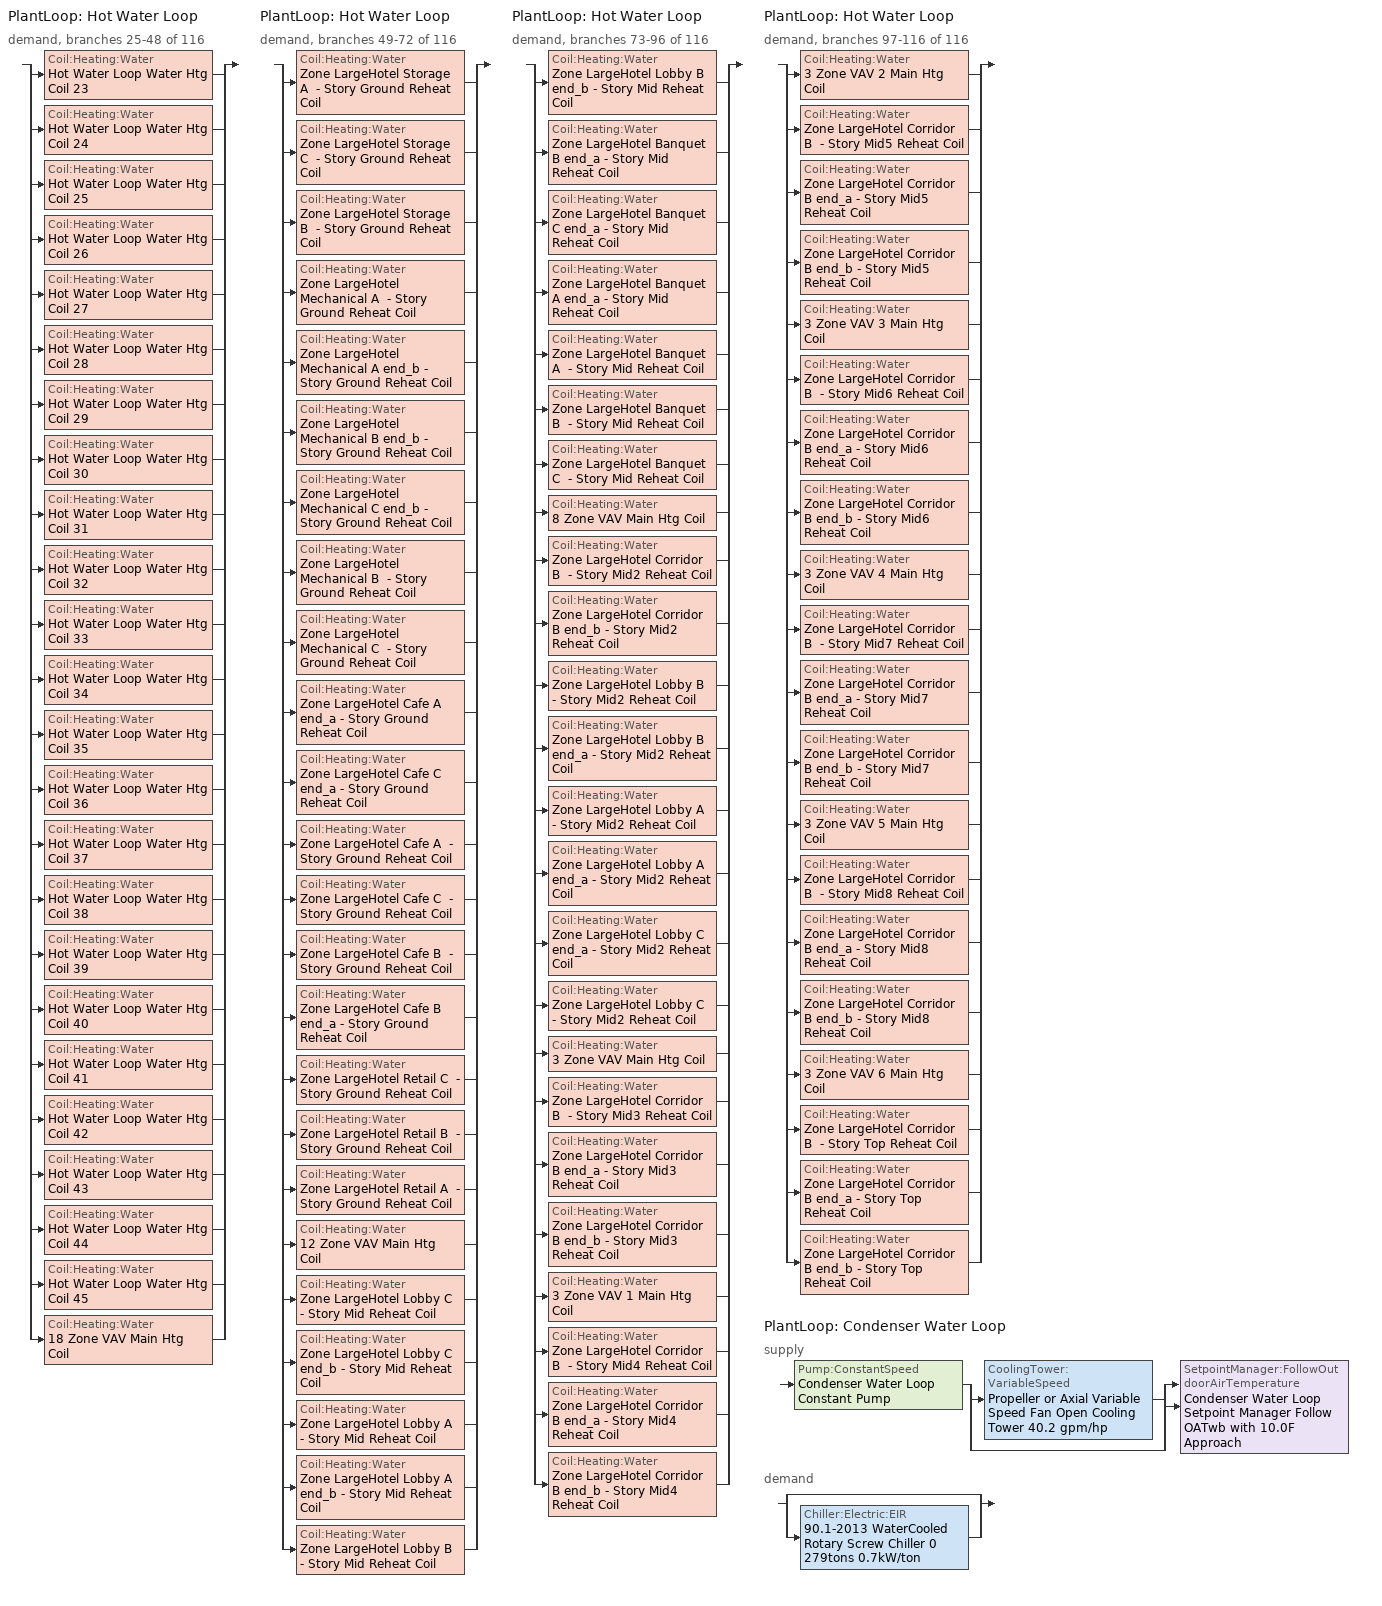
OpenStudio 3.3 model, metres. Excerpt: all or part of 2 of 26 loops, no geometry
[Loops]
PlantLoop 'Hot Water Loop'
 demand, branches 25-48 of 116: split
  | Coil:Heating:Water 'Hot Water Loop Water Htg Coil 23'
  | Coil:Heating:Water 'Hot Water Loop Water Htg Coil 24'
  | Coil:Heating:Water 'Hot Water Loop Water Htg Coil 25'
  | Coil:Heating:Water 'Hot Water Loop Water Htg Coil 26'
  | Coil:Heating:Water 'Hot Water Loop Water Htg Coil 27'
  | Coil:Heating:Water 'Hot Water Loop Water Htg Coil 28'
  | Coil:Heating:Water 'Hot Water Loop Water Htg Coil 29'
  | Coil:Heating:Water 'Hot Water Loop Water Htg Coil 30'
  | Coil:Heating:Water 'Hot Water Loop Water Htg Coil 31'
  | Coil:Heating:Water 'Hot Water Loop Water Htg Coil 32'
  | Coil:Heating:Water 'Hot Water Loop Water Htg Coil 33'
  | Coil:Heating:Water 'Hot Water Loop Water Htg Coil 34'
  | Coil:Heating:Water 'Hot Water Loop Water Htg Coil 35'
  | Coil:Heating:Water 'Hot Water Loop Water Htg Coil 36'
  | Coil:Heating:Water 'Hot Water Loop Water Htg Coil 37'
  | Coil:Heating:Water 'Hot Water Loop Water Htg Coil 38'
  | Coil:Heating:Water 'Hot Water Loop Water Htg Coil 39'
  | Coil:Heating:Water 'Hot Water Loop Water Htg Coil 40'
  | Coil:Heating:Water 'Hot Water Loop Water Htg Coil 41'
  | Coil:Heating:Water 'Hot Water Loop Water Htg Coil 42'
  | Coil:Heating:Water 'Hot Water Loop Water Htg Coil 43'
  | Coil:Heating:Water 'Hot Water Loop Water Htg Coil 44'
  | Coil:Heating:Water 'Hot Water Loop Water Htg Coil 45'
  | Coil:Heating:Water '18 Zone VAV Main Htg Coil'
PlantLoop 'Hot Water Loop'
 demand, branches 49-72 of 116: split
  | Coil:Heating:Water 'Zone LargeHotel Storage A  - Story Ground Reheat Coil'
  | Coil:Heating:Water 'Zone LargeHotel Storage C  - Story Ground Reheat Coil'
  | Coil:Heating:Water 'Zone LargeHotel Storage B  - Story Ground Reheat Coil'
  | Coil:Heating:Water 'Zone LargeHotel Mechanical A  - Story Ground Reheat Coil'
  | Coil:Heating:Water 'Zone LargeHotel Mechanical A end_b - Story Ground Reheat Coil'
  | Coil:Heating:Water 'Zone LargeHotel Mechanical B end_b - Story Ground Reheat Coil'
  | Coil:Heating:Water 'Zone LargeHotel Mechanical C end_b - Story Ground Reheat Coil'
  | Coil:Heating:Water 'Zone LargeHotel Mechanical B  - Story Ground Reheat Coil'
  | Coil:Heating:Water 'Zone LargeHotel Mechanical C  - Story Ground Reheat Coil'
  | Coil:Heating:Water 'Zone LargeHotel Cafe A end_a - Story Ground Reheat Coil'
  | Coil:Heating:Water 'Zone LargeHotel Cafe C end_a - Story Ground Reheat Coil'
  | Coil:Heating:Water 'Zone LargeHotel Cafe A  - Story Ground Reheat Coil'
  | Coil:Heating:Water 'Zone LargeHotel Cafe C  - Story Ground Reheat Coil'
  | Coil:Heating:Water 'Zone LargeHotel Cafe B  - Story Ground Reheat Coil'
  | Coil:Heating:Water 'Zone LargeHotel Cafe B end_a - Story Ground Reheat Coil'
  | Coil:Heating:Water 'Zone LargeHotel Retail C  - Story Ground Reheat Coil'
  | Coil:Heating:Water 'Zone LargeHotel Retail B  - Story Ground Reheat Coil'
  | Coil:Heating:Water 'Zone LargeHotel Retail A  - Story Ground Reheat Coil'
  | Coil:Heating:Water '12 Zone VAV Main Htg Coil'
  | Coil:Heating:Water 'Zone LargeHotel Lobby C  - Story Mid Reheat Coil'
  | Coil:Heating:Water 'Zone LargeHotel Lobby C end_b - Story Mid Reheat Coil'
  | Coil:Heating:Water 'Zone LargeHotel Lobby A  - Story Mid Reheat Coil'
  | Coil:Heating:Water 'Zone LargeHotel Lobby A end_b - Story Mid Reheat Coil'
  | Coil:Heating:Water 'Zone LargeHotel Lobby B  - Story Mid Reheat Coil'
PlantLoop 'Hot Water Loop'
 demand, branches 73-96 of 116: split
  | Coil:Heating:Water 'Zone LargeHotel Lobby B end_b - Story Mid Reheat Coil'
  | Coil:Heating:Water 'Zone LargeHotel Banquet B end_a - Story Mid Reheat Coil'
  | Coil:Heating:Water 'Zone LargeHotel Banquet C end_a - Story Mid Reheat Coil'
  | Coil:Heating:Water 'Zone LargeHotel Banquet A end_a - Story Mid Reheat Coil'
  | Coil:Heating:Water 'Zone LargeHotel Banquet A  - Story Mid Reheat Coil'
  | Coil:Heating:Water 'Zone LargeHotel Banquet B  - Story Mid Reheat Coil'
  | Coil:Heating:Water 'Zone LargeHotel Banquet C  - Story Mid Reheat Coil'
  | Coil:Heating:Water '8 Zone VAV Main Htg Coil'
  | Coil:Heating:Water 'Zone LargeHotel Corridor B  - Story Mid2 Reheat Coil'
  | Coil:Heating:Water 'Zone LargeHotel Corridor B end_b - Story Mid2 Reheat Coil'
  | Coil:Heating:Water 'Zone LargeHotel Lobby B  - Story Mid2 Reheat Coil'
  | Coil:Heating:Water 'Zone LargeHotel Lobby B end_a - Story Mid2 Reheat Coil'
  | Coil:Heating:Water 'Zone LargeHotel Lobby A  - Story Mid2 Reheat Coil'
  | Coil:Heating:Water 'Zone LargeHotel Lobby A end_a - Story Mid2 Reheat Coil'
  | Coil:Heating:Water 'Zone LargeHotel Lobby C end_a - Story Mid2 Reheat Coil'
  | Coil:Heating:Water 'Zone LargeHotel Lobby C  - Story Mid2 Reheat Coil'
  | Coil:Heating:Water '3 Zone VAV Main Htg Coil'
  | Coil:Heating:Water 'Zone LargeHotel Corridor B  - Story Mid3 Reheat Coil'
  | Coil:Heating:Water 'Zone LargeHotel Corridor B end_a - Story Mid3 Reheat Coil'
  | Coil:Heating:Water 'Zone LargeHotel Corridor B end_b - Story Mid3 Reheat Coil'
  | Coil:Heating:Water '3 Zone VAV 1 Main Htg Coil'
  | Coil:Heating:Water 'Zone LargeHotel Corridor B  - Story Mid4 Reheat Coil'
  | Coil:Heating:Water 'Zone LargeHotel Corridor B end_a - Story Mid4 Reheat Coil'
  | Coil:Heating:Water 'Zone LargeHotel Corridor B end_b - Story Mid4 Reheat Coil'
PlantLoop 'Hot Water Loop'
 demand, branches 97-116 of 116: split
  | Coil:Heating:Water '3 Zone VAV 2 Main Htg Coil'
  | Coil:Heating:Water 'Zone LargeHotel Corridor B  - Story Mid5 Reheat Coil'
  | Coil:Heating:Water 'Zone LargeHotel Corridor B end_a - Story Mid5 Reheat Coil'
  | Coil:Heating:Water 'Zone LargeHotel Corridor B end_b - Story Mid5 Reheat Coil'
  | Coil:Heating:Water '3 Zone VAV 3 Main Htg Coil'
  | Coil:Heating:Water 'Zone LargeHotel Corridor B  - Story Mid6 Reheat Coil'
  | Coil:Heating:Water 'Zone LargeHotel Corridor B end_a - Story Mid6 Reheat Coil'
  | Coil:Heating:Water 'Zone LargeHotel Corridor B end_b - Story Mid6 Reheat Coil'
  | Coil:Heating:Water '3 Zone VAV 4 Main Htg Coil'
  | Coil:Heating:Water 'Zone LargeHotel Corridor B  - Story Mid7 Reheat Coil'
  | Coil:Heating:Water 'Zone LargeHotel Corridor B end_a - Story Mid7 Reheat Coil'
  | Coil:Heating:Water 'Zone LargeHotel Corridor B end_b - Story Mid7 Reheat Coil'
  | Coil:Heating:Water '3 Zone VAV 5 Main Htg Coil'
  | Coil:Heating:Water 'Zone LargeHotel Corridor B  - Story Mid8 Reheat Coil'
  | Coil:Heating:Water 'Zone LargeHotel Corridor B end_a - Story Mid8 Reheat Coil'
  | Coil:Heating:Water 'Zone LargeHotel Corridor B end_b - Story Mid8 Reheat Coil'
  | Coil:Heating:Water '3 Zone VAV 6 Main Htg Coil'
  | Coil:Heating:Water 'Zone LargeHotel Corridor B  - Story Top Reheat Coil'
  | Coil:Heating:Water 'Zone LargeHotel Corridor B end_a - Story Top Reheat Coil'
  | Coil:Heating:Water 'Zone LargeHotel Corridor B end_b - Story Top Reheat Coil'
PlantLoop 'Condenser Water Loop'
 supply: Pump:ConstantSpeed 'Condenser Water Loop Constant Pump' > split
  | CoolingTower:VariableSpeed 'Propeller or Axial Variable Speed Fan Open Cooling Tower 40.2 gpm/hp'
  | bypass
  join > SetpointManager:FollowOutdoorAirTemperature 'Condenser Water Loop Setpoint Manager Follow OATwb with 10.0F Approach'
 demand: split
  | bypass
  | Chiller:Electric:EIR '90.1-2013 WaterCooled  Rotary Screw Chiller 0 279tons 0.7kW/ton'
[Sizing:Zone] Zone Cooling Design Supply Air Temperature Input Method=SupplyAirTemperature; Zone Cooling Design Supply Air Temperature {C}=13.8889; Zone Cooling Design Supply Air Temperature Difference {deltaC}=11.11; Zone Heating Design Supply Air Temperature Input Method=SupplyAirTemperature; Zone Heating Design Supply Air Temperature {C}=50; Zone Heating Design Supply Air Temperature Difference {deltaC}=11.11; Zone Cooling Design Supply Air Humidity Ratio {kg-H2O/kg-air}=0.008; Zone Heating Design Supply Air Humidity Ratio {kg-H2O/kg-air}=0.008; Cooling Design Air Flow Method=DesignDay; Heating Design Air Flow Method=DesignDay; Account for Dedicated Outdoor Air System=No; Dedicated Outdoor Air System Control Strategy=NeutralSupplyAir; Dedicated Outdoor Air Low Setpoint Temperature for Design {C}=autosize; Dedicated Outdoor Air High Setpoint Temperature for Design {C}=autosize
Zone LargeHotel GuestRoom A end_a - Story Mid6; Zone LargeHotel GuestRoom C end_a - Story Mid6; Zone LargeHotel GuestRoom C  - Story Mid6; Zone LargeHotel GuestRoom A end_b - Story Mid6; Zone LargeHotel GuestRoom C end_b - Story Mid6; Zone LargeHotel GuestRoom A end_a - Story Mid7; Zone LargeHotel GuestRoom C end_a - Story Mid7; Zone LargeHotel GuestRoom A  - Story Mid7; Zone LargeHotel GuestRoom C  - Story Mid7; Zone LargeHotel GuestRoom A end_b - Story Mid7; Zone LargeHotel GuestRoom C end_b - Story Mid7; Zone LargeHotel GuestRoom A end_a - Story Mid8; Zone LargeHotel GuestRoom C end_a - Story Mid8; Zone LargeHotel GuestRoom A  - Story Mid8; Zone LargeHotel GuestRoom C  - Story Mid8; Zone LargeHotel GuestRoom A end_b - Story Mid8; Zone LargeHotel GuestRoom C end_b - Story Mid8; Zone LargeHotel GuestRoom A end_a - Story Top; Zone LargeHotel GuestRoom C end_a - Story Top; Zone LargeHotel GuestRoom A  - Story Top; Zone LargeHotel GuestRoom C  - Story Top; Zone LargeHotel GuestRoom A end_b - Story Top; Zone LargeHotel GuestRoom C end_b - Story Top
[Zone equipment]
Zone LargeHotel GuestRoom A end_a - Story Mid6: Zone LargeHotel GuestRoom A end_a - Story Mid6 PTAC
Zone LargeHotel GuestRoom C end_a - Story Mid6: Zone LargeHotel GuestRoom C end_a - Story Mid6 PTAC
Zone LargeHotel GuestRoom C  - Story Mid6: Zone LargeHotel GuestRoom C  - Story Mid6 PTAC
Zone LargeHotel GuestRoom A end_b - Story Mid6: Zone LargeHotel GuestRoom A end_b - Story Mid6 PTAC
Zone LargeHotel GuestRoom C end_b - Story Mid6: Zone LargeHotel GuestRoom C end_b - Story Mid6 PTAC
Zone LargeHotel GuestRoom A end_a - Story Mid7: Zone LargeHotel GuestRoom A end_a - Story Mid7 PTAC
Zone LargeHotel GuestRoom C end_a - Story Mid7: Zone LargeHotel GuestRoom C end_a - Story Mid7 PTAC
Zone LargeHotel GuestRoom A  - Story Mid7: Zone LargeHotel GuestRoom A  - Story Mid7 PTAC
Zone LargeHotel GuestRoom C  - Story Mid7: Zone LargeHotel GuestRoom C  - Story Mid7 PTAC
Zone LargeHotel GuestRoom A end_b - Story Mid7: Zone LargeHotel GuestRoom A end_b - Story Mid7 PTAC
Zone LargeHotel GuestRoom C end_b - Story Mid7: Zone LargeHotel GuestRoom C end_b - Story Mid7 PTAC
Zone LargeHotel GuestRoom A end_a - Story Mid8: Zone LargeHotel GuestRoom A end_a - Story Mid8 PTAC
Zone LargeHotel GuestRoom C end_a - Story Mid8: Zone LargeHotel GuestRoom C end_a - Story Mid8 PTAC
Zone LargeHotel GuestRoom A  - Story Mid8: Zone LargeHotel GuestRoom A  - Story Mid8 PTAC
Zone LargeHotel GuestRoom C  - Story Mid8: Zone LargeHotel GuestRoom C  - Story Mid8 PTAC
Zone LargeHotel GuestRoom A end_b - Story Mid8: Zone LargeHotel GuestRoom A end_b - Story Mid8 PTAC
Zone LargeHotel GuestRoom C end_b - Story Mid8: Zone LargeHotel GuestRoom C end_b - Story Mid8 PTAC
Zone LargeHotel GuestRoom A end_a - Story Top: Zone LargeHotel GuestRoom A end_a - Story Top PTAC
Zone LargeHotel GuestRoom C end_a - Story Top: Zone LargeHotel GuestRoom C end_a - Story Top PTAC
Zone LargeHotel GuestRoom A  - Story Top: Zone LargeHotel GuestRoom A  - Story Top PTAC
Zone LargeHotel GuestRoom C  - Story Top: Zone LargeHotel GuestRoom C  - Story Top PTAC
Zone LargeHotel GuestRoom A end_b - Story Top: Zone LargeHotel GuestRoom A end_b - Story Top PTAC
Zone LargeHotel GuestRoom C end_b - Story Top: Zone LargeHotel GuestRoom C end_b - Story Top PTAC
[PlantLoop]
Condenser Water Loop: Glycol Concentration=0; Maximum Loop Temperature {C}=80; Minimum Loop Temperature {C}=5; Plant Loop Volume {m3}=Autocalculate; Load Distribution Scheme=Optimal
[Sizing:Plant]
Condenser Water Loop: Loop Type=Condenser; Design Loop Exit Temperature {C}=29.4444; Loop Design Temperature Difference {deltaC}=5.55556; Sizing Option=Coincident; Zone Timesteps in Averaging Window=6; Coincident Sizing Factor Mode=GlobalCoolingSizingFactor
[Pump:ConstantSpeed]
Condenser Water Loop Constant Pump: Rated Flow Rate {m3/s}=autosize; Rated Pump Head {Pa}=148557; Rated Power Consumption {W}=autosize; Motor Efficiency=0.924; Fraction of Motor Inefficiencies to Fluid Stream=0; Pump Control Type=Intermittent; Design Power Sizing Method=PowerPerFlowPerPressure; Design Electric Power per Unit Flow Rate {W/(m3/s)}=348701.1; Design Shaft Power per Unit Flow Rate per Unit Head {W-s/m3-Pa}=1.28205
[Fan:OnOff] Availability Schedule=Always On Discrete; Fan Total Efficiency=0.385; Pressure Rise {Pa}=331.288; Maximum Flow Rate {m3/s}=autosize; Motor Efficiency=0.7; Motor In Airstream Fraction=1
Name | Fan Power Ratio Function of Speed Ratio Curve | Fan Efficiency Ratio Function of Speed Ratio Curve
Zone LargeHotel GuestRoom A end_a - Story Mid6 PTAC Fan | Fan On Off Power Curve 23 | Fan On Off Efficiency Curve 23
Zone LargeHotel GuestRoom A end_b - Story Mid6 PTAC Fan | Fan On Off Power Curve 24 | Fan On Off Efficiency Curve 24
Zone LargeHotel GuestRoom C  - Story Mid6 PTAC Fan | Fan On Off Power Curve 25 | Fan On Off Efficiency Curve 25
Zone LargeHotel GuestRoom C end_b - Story Mid6 PTAC Fan | Fan On Off Power Curve 26 | Fan On Off Efficiency Curve 26
Zone LargeHotel GuestRoom C end_a - Story Mid6 PTAC Fan | Fan On Off Power Curve 27 | Fan On Off Efficiency Curve 27
Zone LargeHotel GuestRoom A  - Story Mid7 PTAC Fan | Fan On Off Power Curve 28 | Fan On Off Efficiency Curve 28
Zone LargeHotel GuestRoom A end_a - Story Mid7 PTAC Fan | Fan On Off Power Curve 29 | Fan On Off Efficiency Curve 29
Zone LargeHotel GuestRoom A end_b - Story Mid7 PTAC Fan | Fan On Off Power Curve 30 | Fan On Off Efficiency Curve 30
Zone LargeHotel GuestRoom C  - Story Mid7 PTAC Fan | Fan On Off Power Curve 31 | Fan On Off Efficiency Curve 31
Zone LargeHotel GuestRoom C end_b - Story Mid7 PTAC Fan | Fan On Off Power Curve 32 | Fan On Off Efficiency Curve 32
Zone LargeHotel GuestRoom C end_a - Story Mid7 PTAC Fan | Fan On Off Power Curve 33 | Fan On Off Efficiency Curve 33
Zone LargeHotel GuestRoom A  - Story Mid8 PTAC Fan | Fan On Off Power Curve 34 | Fan On Off Efficiency Curve 34
Zone LargeHotel GuestRoom A end_a - Story Mid8 PTAC Fan | Fan On Off Power Curve 35 | Fan On Off Efficiency Curve 35
Zone LargeHotel GuestRoom A end_b - Story Mid8 PTAC Fan | Fan On Off Power Curve 36 | Fan On Off Efficiency Curve 36
Zone LargeHotel GuestRoom C  - Story Mid8 PTAC Fan | Fan On Off Power Curve 37 | Fan On Off Efficiency Curve 37
Zone LargeHotel GuestRoom C end_b - Story Mid8 PTAC Fan | Fan On Off Power Curve 38 | Fan On Off Efficiency Curve 38
Zone LargeHotel GuestRoom C end_a - Story Mid8 PTAC Fan | Fan On Off Power Curve 39 | Fan On Off Efficiency Curve 39
Zone LargeHotel GuestRoom A  - Story Top PTAC Fan | Fan On Off Power Curve 40 | Fan On Off Efficiency Curve 40
Zone LargeHotel GuestRoom A end_a - Story Top PTAC Fan | Fan On Off Power Curve 41 | Fan On Off Efficiency Curve 41
Zone LargeHotel GuestRoom A end_b - Story Top PTAC Fan | Fan On Off Power Curve 42 | Fan On Off Efficiency Curve 42
Zone LargeHotel GuestRoom C  - Story Top PTAC Fan | Fan On Off Power Curve 43 | Fan On Off Efficiency Curve 43
Zone LargeHotel GuestRoom C end_b - Story Top PTAC Fan | Fan On Off Power Curve 44 | Fan On Off Efficiency Curve 44
Zone LargeHotel GuestRoom C end_a - Story Top PTAC Fan | Fan On Off Power Curve 45 | Fan On Off Efficiency Curve 45
[Coil:Heating:Water] Availability Schedule=Always On Discrete; Rated Inlet Water Temperature {C}=82.2222; Rated Outlet Water Temperature {C}=71.1111
Name | Rated Inlet Air Temperature {C} | Rated Outlet Air Temperature {C}
Hot Water Loop Water Htg Coil 23; Hot Water Loop Water Htg Coil 24; Hot Water Loop Water Htg Coil 25; Hot Water Loop Water Htg Coil 26; Hot Water Loop Water Htg Coil 27; Hot Water Loop Water Htg Coil 28; Hot Water Loop Water Htg Coil 29; Hot Water Loop Water Htg Coil 30; Hot Water Loop Water Htg Coil 31; Hot Water Loop Water Htg Coil 32; Hot Water Loop Water Htg Coil 33; Hot Water Loop Water Htg Coil 34; Hot Water Loop Water Htg Coil 35; Hot Water Loop Water Htg Coil 36; Hot Water Loop Water Htg Coil 37; Hot Water Loop Water Htg Coil 38; Hot Water Loop Water Htg Coil 39; Hot Water Loop Water Htg Coil 40; Hot Water Loop Water Htg Coil 41; Hot Water Loop Water Htg Coil 42; Hot Water Loop Water Htg Coil 43; Hot Water Loop Water Htg Coil 44; Hot Water Loop Water Htg Coil 45 | 16.6 | 32.2
18 Zone VAV Main Htg Coil; 12 Zone VAV Main Htg Coil; 8 Zone VAV Main Htg Coil; 3 Zone VAV Main Htg Coil; 3 Zone VAV 1 Main Htg Coil; 3 Zone VAV 2 Main Htg Coil; 3 Zone VAV 3 Main Htg Coil; 3 Zone VAV 4 Main Htg Coil; 3 Zone VAV 5 Main Htg Coil; 3 Zone VAV 6 Main Htg Coil | 7.22222 | 12.7778
Zone LargeHotel Storage A  - Story Ground Reheat Coil; Zone LargeHotel Storage C  - Story Ground Reheat Coil; Zone LargeHotel Storage B  - Story Ground Reheat Coil; Zone LargeHotel Mechanical A  - Story Ground Reheat Coil; Zone LargeHotel Mechanical A end_b - Story Ground Reheat Coil; Zone LargeHotel Mechanical B end_b - Story Ground Reheat Coil; Zone LargeHotel Mechanical C end_b - Story Ground Reheat Coil; Zone LargeHotel Mechanical B  - Story Ground Reheat Coil; Zone LargeHotel Mechanical C  - Story Ground Reheat Coil; Zone LargeHotel Cafe A end_a - Story Ground Reheat Coil; Zone LargeHotel Cafe C end_a - Story Ground Reheat Coil; Zone LargeHotel Cafe A  - Story Ground Reheat Coil; Zone LargeHotel Cafe C  - Story Ground Reheat Coil; Zone LargeHotel Cafe B  - Story Ground Reheat Coil; Zone LargeHotel Cafe B end_a - Story Ground Reheat Coil; Zone LargeHotel Retail C  - Story Ground Reheat Coil; Zone LargeHotel Retail B  - Story Ground Reheat Coil; Zone LargeHotel Retail A  - Story Ground Reheat Coil; Zone LargeHotel Lobby C  - Story Mid Reheat Coil; Zone LargeHotel Lobby C end_b - Story Mid Reheat Coil; Zone LargeHotel Lobby A  - Story Mid Reheat Coil; Zone LargeHotel Lobby A end_b - Story Mid Reheat Coil; Zone LargeHotel Lobby B  - Story Mid Reheat Coil; Zone LargeHotel Lobby B end_b - Story Mid Reheat Coil; Zone LargeHotel Banquet B end_a - Story Mid Reheat Coil; Zone LargeHotel Banquet C end_a - Story Mid Reheat Coil; Zone LargeHotel Banquet A end_a - Story Mid Reheat Coil; Zone LargeHotel Banquet A  - Story Mid Reheat Coil; Zone LargeHotel Banquet B  - Story Mid Reheat Coil; Zone LargeHotel Banquet C  - Story Mid Reheat Coil; Zone LargeHotel Corridor B  - Story Mid2 Reheat Coil; Zone LargeHotel Corridor B end_b - Story Mid2 Reheat Coil; Zone LargeHotel Lobby B  - Story Mid2 Reheat Coil; Zone LargeHotel Lobby B end_a - Story Mid2 Reheat Coil; Zone LargeHotel Lobby A  - Story Mid2 Reheat Coil; Zone LargeHotel Lobby A end_a - Story Mid2 Reheat Coil; Zone LargeHotel Lobby C end_a - Story Mid2 Reheat Coil; Zone LargeHotel Lobby C  - Story Mid2 Reheat Coil; Zone LargeHotel Corridor B  - Story Mid3 Reheat Coil; Zone LargeHotel Corridor B end_a - Story Mid3 Reheat Coil; Zone LargeHotel Corridor B end_b - Story Mid3 Reheat Coil; Zone LargeHotel Corridor B  - Story Mid4 Reheat Coil; Zone LargeHotel Corridor B end_a - Story Mid4 Reheat Coil; Zone LargeHotel Corridor B end_b - Story Mid4 Reheat Coil; Zone LargeHotel Corridor B  - Story Mid5 Reheat Coil; Zone LargeHotel Corridor B end_a - Story Mid5 Reheat Coil; Zone LargeHotel Corridor B end_b - Story Mid5 Reheat Coil; Zone LargeHotel Corridor B  - Story Mid6 Reheat Coil; Zone LargeHotel Corridor B end_a - Story Mid6 Reheat Coil; Zone LargeHotel Corridor B end_b - Story Mid6 Reheat Coil; Zone LargeHotel Corridor B  - Story Mid7 Reheat Coil; Zone LargeHotel Corridor B end_a - Story Mid7 Reheat Coil; Zone LargeHotel Corridor B end_b - Story Mid7 Reheat Coil; Zone LargeHotel Corridor B  - Story Mid8 Reheat Coil; Zone LargeHotel Corridor B end_a - Story Mid8 Reheat Coil; Zone LargeHotel Corridor B end_b - Story Mid8 Reheat Coil; Zone LargeHotel Corridor B  - Story Top Reheat Coil; Zone LargeHotel Corridor B end_a - Story Top Reheat Coil; Zone LargeHotel Corridor B end_b - Story Top Reheat Coil | 12.7778 | 40
[Controller:WaterCoil] Action=Normal; Controller Convergence Tolerance {deltaC}=0.0001; Minimum Actuated Flow {m3/s}=0
Name | Water Coil
Hot Water Loop Water Htg Coil 23 Controller | Hot Water Loop Water Htg Coil 23
Hot Water Loop Water Htg Coil 24 Controller | Hot Water Loop Water Htg Coil 24
Hot Water Loop Water Htg Coil 25 Controller | Hot Water Loop Water Htg Coil 25
Hot Water Loop Water Htg Coil 26 Controller | Hot Water Loop Water Htg Coil 26
Hot Water Loop Water Htg Coil 27 Controller | Hot Water Loop Water Htg Coil 27
Hot Water Loop Water Htg Coil 28 Controller | Hot Water Loop Water Htg Coil 28
Hot Water Loop Water Htg Coil 29 Controller | Hot Water Loop Water Htg Coil 29
Hot Water Loop Water Htg Coil 30 Controller | Hot Water Loop Water Htg Coil 30
Hot Water Loop Water Htg Coil 31 Controller | Hot Water Loop Water Htg Coil 31
Hot Water Loop Water Htg Coil 32 Controller | Hot Water Loop Water Htg Coil 32
Hot Water Loop Water Htg Coil 33 Controller | Hot Water Loop Water Htg Coil 33
Hot Water Loop Water Htg Coil 34 Controller | Hot Water Loop Water Htg Coil 34
Hot Water Loop Water Htg Coil 35 Controller | Hot Water Loop Water Htg Coil 35
Hot Water Loop Water Htg Coil 36 Controller | Hot Water Loop Water Htg Coil 36
Hot Water Loop Water Htg Coil 37 Controller | Hot Water Loop Water Htg Coil 37
Hot Water Loop Water Htg Coil 38 Controller | Hot Water Loop Water Htg Coil 38
Hot Water Loop Water Htg Coil 39 Controller | Hot Water Loop Water Htg Coil 39
Hot Water Loop Water Htg Coil 40 Controller | Hot Water Loop Water Htg Coil 40
Hot Water Loop Water Htg Coil 41 Controller | Hot Water Loop Water Htg Coil 41
Hot Water Loop Water Htg Coil 42 Controller | Hot Water Loop Water Htg Coil 42
Hot Water Loop Water Htg Coil 43 Controller | Hot Water Loop Water Htg Coil 43
Hot Water Loop Water Htg Coil 44 Controller | Hot Water Loop Water Htg Coil 44
Hot Water Loop Water Htg Coil 45 Controller | Hot Water Loop Water Htg Coil 45
18 Zone VAV Main Htg Coil Controller | 18 Zone VAV Main Htg Coil
Zone LargeHotel Storage A  - Story Ground Reheat Coil Controller | Zone LargeHotel Storage A  - Story Ground Reheat Coil
Zone LargeHotel Storage C  - Story Ground Reheat Coil Controller | Zone LargeHotel Storage C  - Story Ground Reheat Coil
Zone LargeHotel Storage B  - Story Ground Reheat Coil Controller | Zone LargeHotel Storage B  - Story Ground Reheat Coil
Zone LargeHotel Mechanical A  - Story Ground Reheat Coil Controller | Zone LargeHotel Mechanical A  - Story Ground Reheat Coil
Zone LargeHotel Mechanical A end_b - Story Ground Reheat Coil Controller | Zone LargeHotel Mechanical A end_b - Story Ground Reheat Coil
Zone LargeHotel Mechanical B end_b - Story Ground Reheat Coil Controller | Zone LargeHotel Mechanical B end_b - Story Ground Reheat Coil
Zone LargeHotel Mechanical C end_b - Story Ground Reheat Coil Controller | Zone LargeHotel Mechanical C end_b - Story Ground Reheat Coil
Zone LargeHotel Mechanical B  - Story Ground Reheat Coil Controller | Zone LargeHotel Mechanical B  - Story Ground Reheat Coil
Zone LargeHotel Mechanical C  - Story Ground Reheat Coil Controller | Zone LargeHotel Mechanical C  - Story Ground Reheat Coil
Zone LargeHotel Cafe A end_a - Story Ground Reheat Coil Controller | Zone LargeHotel Cafe A end_a - Story Ground Reheat Coil
Zone LargeHotel Cafe C end_a - Story Ground Reheat Coil Controller | Zone LargeHotel Cafe C end_a - Story Ground Reheat Coil
Zone LargeHotel Cafe A  - Story Ground Reheat Coil Controller | Zone LargeHotel Cafe A  - Story Ground Reheat Coil
Zone LargeHotel Cafe C  - Story Ground Reheat Coil Controller | Zone LargeHotel Cafe C  - Story Ground Reheat Coil
Zone LargeHotel Cafe B  - Story Ground Reheat Coil Controller | Zone LargeHotel Cafe B  - Story Ground Reheat Coil
Zone LargeHotel Cafe B end_a - Story Ground Reheat Coil Controller | Zone LargeHotel Cafe B end_a - Story Ground Reheat Coil
Zone LargeHotel Retail C  - Story Ground Reheat Coil Controller | Zone LargeHotel Retail C  - Story Ground Reheat Coil
Zone LargeHotel Retail B  - Story Ground Reheat Coil Controller | Zone LargeHotel Retail B  - Story Ground Reheat Coil
Zone LargeHotel Retail A  - Story Ground Reheat Coil Controller | Zone LargeHotel Retail A  - Story Ground Reheat Coil
12 Zone VAV Main Htg Coil Controller | 12 Zone VAV Main Htg Coil
Zone LargeHotel Lobby C  - Story Mid Reheat Coil Controller | Zone LargeHotel Lobby C  - Story Mid Reheat Coil
Zone LargeHotel Lobby C end_b - Story Mid Reheat Coil Controller | Zone LargeHotel Lobby C end_b - Story Mid Reheat Coil
Zone LargeHotel Lobby A  - Story Mid Reheat Coil Controller | Zone LargeHotel Lobby A  - Story Mid Reheat Coil
Zone LargeHotel Lobby A end_b - Story Mid Reheat Coil Controller | Zone LargeHotel Lobby A end_b - Story Mid Reheat Coil
Zone LargeHotel Lobby B  - Story Mid Reheat Coil Controller | Zone LargeHotel Lobby B  - Story Mid Reheat Coil
Zone LargeHotel Lobby B end_b - Story Mid Reheat Coil Controller | Zone LargeHotel Lobby B end_b - Story Mid Reheat Coil
Zone LargeHotel Banquet B end_a - Story Mid Reheat Coil Controller | Zone LargeHotel Banquet B end_a - Story Mid Reheat Coil
Zone LargeHotel Banquet C end_a - Story Mid Reheat Coil Controller | Zone LargeHotel Banquet C end_a - Story Mid Reheat Coil
Zone LargeHotel Banquet A end_a - Story Mid Reheat Coil Controller | Zone LargeHotel Banquet A end_a - Story Mid Reheat Coil
Zone LargeHotel Banquet A  - Story Mid Reheat Coil Controller | Zone LargeHotel Banquet A  - Story Mid Reheat Coil
Zone LargeHotel Banquet B  - Story Mid Reheat Coil Controller | Zone LargeHotel Banquet B  - Story Mid Reheat Coil
Zone LargeHotel Banquet C  - Story Mid Reheat Coil Controller | Zone LargeHotel Banquet C  - Story Mid Reheat Coil
8 Zone VAV Main Htg Coil Controller | 8 Zone VAV Main Htg Coil
Zone LargeHotel Corridor B  - Story Mid2 Reheat Coil Controller | Zone LargeHotel Corridor B  - Story Mid2 Reheat Coil
Zone LargeHotel Corridor B end_b - Story Mid2 Reheat Coil Controller | Zone LargeHotel Corridor B end_b - Story Mid2 Reheat Coil
Zone LargeHotel Lobby B  - Story Mid2 Reheat Coil Controller | Zone LargeHotel Lobby B  - Story Mid2 Reheat Coil
Zone LargeHotel Lobby B end_a - Story Mid2 Reheat Coil Controller | Zone LargeHotel Lobby B end_a - Story Mid2 Reheat Coil
Zone LargeHotel Lobby A  - Story Mid2 Reheat Coil Controller | Zone LargeHotel Lobby A  - Story Mid2 Reheat Coil
Zone LargeHotel Lobby A end_a - Story Mid2 Reheat Coil Controller | Zone LargeHotel Lobby A end_a - Story Mid2 Reheat Coil
Zone LargeHotel Lobby C end_a - Story Mid2 Reheat Coil Controller | Zone LargeHotel Lobby C end_a - Story Mid2 Reheat Coil
Zone LargeHotel Lobby C  - Story Mid2 Reheat Coil Controller | Zone LargeHotel Lobby C  - Story Mid2 Reheat Coil
3 Zone VAV Main Htg Coil Controller | 3 Zone VAV Main Htg Coil
Zone LargeHotel Corridor B  - Story Mid3 Reheat Coil Controller | Zone LargeHotel Corridor B  - Story Mid3 Reheat Coil
Zone LargeHotel Corridor B end_a - Story Mid3 Reheat Coil Controller | Zone LargeHotel Corridor B end_a - Story Mid3 Reheat Coil
Zone LargeHotel Corridor B end_b - Story Mid3 Reheat Coil Controller | Zone LargeHotel Corridor B end_b - Story Mid3 Reheat Coil
3 Zone VAV 1 Main Htg Coil Controller | 3 Zone VAV 1 Main Htg Coil
Zone LargeHotel Corridor B  - Story Mid4 Reheat Coil Controller | Zone LargeHotel Corridor B  - Story Mid4 Reheat Coil
Zone LargeHotel Corridor B end_a - Story Mid4 Reheat Coil Controller | Zone LargeHotel Corridor B end_a - Story Mid4 Reheat Coil
Zone LargeHotel Corridor B end_b - Story Mid4 Reheat Coil Controller | Zone LargeHotel Corridor B end_b - Story Mid4 Reheat Coil
3 Zone VAV 2 Main Htg Coil Controller | 3 Zone VAV 2 Main Htg Coil
Zone LargeHotel Corridor B  - Story Mid5 Reheat Coil Controller | Zone LargeHotel Corridor B  - Story Mid5 Reheat Coil
Zone LargeHotel Corridor B end_a - Story Mid5 Reheat Coil Controller | Zone LargeHotel Corridor B end_a - Story Mid5 Reheat Coil
Zone LargeHotel Corridor B end_b - Story Mid5 Reheat Coil Controller | Zone LargeHotel Corridor B end_b - Story Mid5 Reheat Coil
3 Zone VAV 3 Main Htg Coil Controller | 3 Zone VAV 3 Main Htg Coil
Zone LargeHotel Corridor B  - Story Mid6 Reheat Coil Controller | Zone LargeHotel Corridor B  - Story Mid6 Reheat Coil
Zone LargeHotel Corridor B end_a - Story Mid6 Reheat Coil Controller | Zone LargeHotel Corridor B end_a - Story Mid6 Reheat Coil
Zone LargeHotel Corridor B end_b - Story Mid6 Reheat Coil Controller | Zone LargeHotel Corridor B end_b - Story Mid6 Reheat Coil
3 Zone VAV 4 Main Htg Coil Controller | 3 Zone VAV 4 Main Htg Coil
Zone LargeHotel Corridor B  - Story Mid7 Reheat Coil Controller | Zone LargeHotel Corridor B  - Story Mid7 Reheat Coil
Zone LargeHotel Corridor B end_a - Story Mid7 Reheat Coil Controller | Zone LargeHotel Corridor B end_a - Story Mid7 Reheat Coil
Zone LargeHotel Corridor B end_b - Story Mid7 Reheat Coil Controller | Zone LargeHotel Corridor B end_b - Story Mid7 Reheat Coil
3 Zone VAV 5 Main Htg Coil Controller | 3 Zone VAV 5 Main Htg Coil
Zone LargeHotel Corridor B  - Story Mid8 Reheat Coil Controller | Zone LargeHotel Corridor B  - Story Mid8 Reheat Coil
Zone LargeHotel Corridor B end_a - Story Mid8 Reheat Coil Controller | Zone LargeHotel Corridor B end_a - Story Mid8 Reheat Coil
Zone LargeHotel Corridor B end_b - Story Mid8 Reheat Coil Controller | Zone LargeHotel Corridor B end_b - Story Mid8 Reheat Coil
3 Zone VAV 6 Main Htg Coil Controller | 3 Zone VAV 6 Main Htg Coil
Zone LargeHotel Corridor B  - Story Top Reheat Coil Controller | Zone LargeHotel Corridor B  - Story Top Reheat Coil
Zone LargeHotel Corridor B end_a - Story Top Reheat Coil Controller | Zone LargeHotel Corridor B end_a - Story Top Reheat Coil
Zone LargeHotel Corridor B end_b - Story Top Reheat Coil Controller | Zone LargeHotel Corridor B end_b - Story Top Reheat Coil
[Coil:Cooling:DX:SingleSpeed] Availability Schedule=Always On Discrete; Rated Total Cooling Capacity {W}=autosize; Rated Sensible Heat Ratio=autosize; Rated COP {W/W}=3.2994; Rated Air Flow Rate {m3/s}=autosize; Rated Evaporator Fan Power Per Volume Flow Rate {W/(m3/s)}=773.3; Total Cooling Capacity Function of Temperature Curve=PSZ-Fine Storage DX Coil Cap-FT; Total Cooling Capacity Function of Flow Fraction Curve=DX Coil Cap-FF; Energy Input Ratio Function of Temperature Curve=PSZ-AC DX Coil EIR-FT; Energy Input Ratio Function of Flow Fraction Curve=Split DX Coil EIR-FF; Part Load Fraction Correlation Curve=HPACCOOLPLFFPLR; Minimum Outdoor Dry-Bulb Temperature for Compressor Operation {C}=-25; Condenser Type=AirCooled; Evaporative Condenser Effectiveness=0; Evaporative Condenser Air Flow Rate {m3/s}=Autosize; Evaporative Condenser Pump Rated Power Consumption {W}=Autosize; Crankcase Heater Capacity {W}=0; Maximum Outdoor Dry-Bulb Temperature for Crankcase Heater Operation {C}=0; Basin Heater Capacity {W/K}=0; Basin Heater Setpoint Temperature {C}=10
Zone LargeHotel GuestRoom A end_a - Story Mid6 PTAC 1spd DX AC Clg Coil 19kBtu/hr 9.5EER; Zone LargeHotel GuestRoom A end_b - Story Mid6 PTAC 1spd DX AC Clg Coil 18kBtu/hr 9.5EER; Zone LargeHotel GuestRoom C  - Story Mid6 PTAC 1spd DX AC Clg Coil 184kBtu/hr 9.5EER; Zone LargeHotel GuestRoom C end_b - Story Mid6 PTAC 1spd DX AC Clg Coil 17kBtu/hr 9.5EER; Zone LargeHotel GuestRoom C end_a - Story Mid6 PTAC 1spd DX AC Clg Coil 18kBtu/hr 9.5EER; Zone LargeHotel GuestRoom A  - Story Mid7 PTAC 1spd DX AC Clg Coil 226kBtu/hr 9.5EER; Zone LargeHotel GuestRoom A end_a - Story Mid7 PTAC 1spd DX AC Clg Coil 19kBtu/hr 9.5EER; Zone LargeHotel GuestRoom A end_b - Story Mid7 PTAC 1spd DX AC Clg Coil 18kBtu/hr 9.5EER; Zone LargeHotel GuestRoom C  - Story Mid7 PTAC 1spd DX AC Clg Coil 184kBtu/hr 9.5EER; Zone LargeHotel GuestRoom C end_b - Story Mid7 PTAC 1spd DX AC Clg Coil 17kBtu/hr 9.5EER; Zone LargeHotel GuestRoom C end_a - Story Mid7 PTAC 1spd DX AC Clg Coil 18kBtu/hr 9.5EER; Zone LargeHotel GuestRoom A  - Story Mid8 PTAC 1spd DX AC Clg Coil 226kBtu/hr 9.5EER; Zone LargeHotel GuestRoom A end_a - Story Mid8 PTAC 1spd DX AC Clg Coil 19kBtu/hr 9.5EER; Zone LargeHotel GuestRoom A end_b - Story Mid8 PTAC 1spd DX AC Clg Coil 18kBtu/hr 9.5EER; Zone LargeHotel GuestRoom C  - Story Mid8 PTAC 1spd DX AC Clg Coil 185kBtu/hr 9.5EER; Zone LargeHotel GuestRoom C end_b - Story Mid8 PTAC 1spd DX AC Clg Coil 17kBtu/hr 9.5EER; Zone LargeHotel GuestRoom C end_a - Story Mid8 PTAC 1spd DX AC Clg Coil 18kBtu/hr 9.5EER; Zone LargeHotel GuestRoom A  - Story Top PTAC 1spd DX AC Clg Coil 255kBtu/hr 9.5EER; Zone LargeHotel GuestRoom A end_a - Story Top PTAC 1spd DX AC Clg Coil 20kBtu/hr 9.5EER; Zone LargeHotel GuestRoom A end_b - Story Top PTAC 1spd DX AC Clg Coil 18kBtu/hr 9.5EER; Zone LargeHotel GuestRoom C  - Story Top PTAC 1spd DX AC Clg Coil 215kBtu/hr 9.5EER; Zone LargeHotel GuestRoom C end_b - Story Top PTAC 1spd DX AC Clg Coil 18kBtu/hr 9.5EER; Zone LargeHotel GuestRoom C end_a - Story Top PTAC 1spd DX AC Clg Coil 19kBtu/hr 9.5EER
[ZoneHVAC:PackagedTerminalAirConditioner] Availability Schedule=Always On Discrete; Supply Air Flow Rate During Cooling Operation {m3/s}=Autosize; Supply Air Flow Rate During Heating Operation {m3/s}=Autosize; Supply Air Flow Rate When No Cooling or Heating is Needed {m3/s}=Autosize; Outdoor Air Flow Rate During Cooling Operation {m3/s}=Autosize; Outdoor Air Flow Rate During Heating Operation {m3/s}=Autosize; Outdoor Air Flow Rate When No Cooling or Heating is Needed {m3/s}=Autosize; Fan Placement=DrawThrough; Supply Air Fan Operating Mode Schedule=Always Off Discrete
Name | Supply Air Fan | Heating Coil | Cooling Coil
Zone LargeHotel GuestRoom A end_a - Story Mid6 PTAC | Zone LargeHotel GuestRoom A end_a - Story Mid6 PTAC Fan | Hot Water Loop Water Htg Coil 23 | Zone LargeHotel GuestRoom A end_a - Story Mid6 PTAC 1spd DX AC Clg Coil 19kBtu/hr 9.5EER
Zone LargeHotel GuestRoom A end_b - Story Mid6 PTAC | Zone LargeHotel GuestRoom A end_b - Story Mid6 PTAC Fan | Hot Water Loop Water Htg Coil 24 | Zone LargeHotel GuestRoom A end_b - Story Mid6 PTAC 1spd DX AC Clg Coil 18kBtu/hr 9.5EER
Zone LargeHotel GuestRoom C  - Story Mid6 PTAC | Zone LargeHotel GuestRoom C  - Story Mid6 PTAC Fan | Hot Water Loop Water Htg Coil 25 | Zone LargeHotel GuestRoom C  - Story Mid6 PTAC 1spd DX AC Clg Coil 184kBtu/hr 9.5EER
Zone LargeHotel GuestRoom C end_b - Story Mid6 PTAC | Zone LargeHotel GuestRoom C end_b - Story Mid6 PTAC Fan | Hot Water Loop Water Htg Coil 26 | Zone LargeHotel GuestRoom C end_b - Story Mid6 PTAC 1spd DX AC Clg Coil 17kBtu/hr 9.5EER
Zone LargeHotel GuestRoom C end_a - Story Mid6 PTAC | Zone LargeHotel GuestRoom C end_a - Story Mid6 PTAC Fan | Hot Water Loop Water Htg Coil 27 | Zone LargeHotel GuestRoom C end_a - Story Mid6 PTAC 1spd DX AC Clg Coil 18kBtu/hr 9.5EER
Zone LargeHotel GuestRoom A  - Story Mid7 PTAC | Zone LargeHotel GuestRoom A  - Story Mid7 PTAC Fan | Hot Water Loop Water Htg Coil 28 | Zone LargeHotel GuestRoom A  - Story Mid7 PTAC 1spd DX AC Clg Coil 226kBtu/hr 9.5EER
Zone LargeHotel GuestRoom A end_a - Story Mid7 PTAC | Zone LargeHotel GuestRoom A end_a - Story Mid7 PTAC Fan | Hot Water Loop Water Htg Coil 29 | Zone LargeHotel GuestRoom A end_a - Story Mid7 PTAC 1spd DX AC Clg Coil 19kBtu/hr 9.5EER
Zone LargeHotel GuestRoom A end_b - Story Mid7 PTAC | Zone LargeHotel GuestRoom A end_b - Story Mid7 PTAC Fan | Hot Water Loop Water Htg Coil 30 | Zone LargeHotel GuestRoom A end_b - Story Mid7 PTAC 1spd DX AC Clg Coil 18kBtu/hr 9.5EER
Zone LargeHotel GuestRoom C  - Story Mid7 PTAC | Zone LargeHotel GuestRoom C  - Story Mid7 PTAC Fan | Hot Water Loop Water Htg Coil 31 | Zone LargeHotel GuestRoom C  - Story Mid7 PTAC 1spd DX AC Clg Coil 184kBtu/hr 9.5EER
Zone LargeHotel GuestRoom C end_b - Story Mid7 PTAC | Zone LargeHotel GuestRoom C end_b - Story Mid7 PTAC Fan | Hot Water Loop Water Htg Coil 32 | Zone LargeHotel GuestRoom C end_b - Story Mid7 PTAC 1spd DX AC Clg Coil 17kBtu/hr 9.5EER
Zone LargeHotel GuestRoom C end_a - Story Mid7 PTAC | Zone LargeHotel GuestRoom C end_a - Story Mid7 PTAC Fan | Hot Water Loop Water Htg Coil 33 | Zone LargeHotel GuestRoom C end_a - Story Mid7 PTAC 1spd DX AC Clg Coil 18kBtu/hr 9.5EER
Zone LargeHotel GuestRoom A  - Story Mid8 PTAC | Zone LargeHotel GuestRoom A  - Story Mid8 PTAC Fan | Hot Water Loop Water Htg Coil 34 | Zone LargeHotel GuestRoom A  - Story Mid8 PTAC 1spd DX AC Clg Coil 226kBtu/hr 9.5EER
Zone LargeHotel GuestRoom A end_a - Story Mid8 PTAC | Zone LargeHotel GuestRoom A end_a - Story Mid8 PTAC Fan | Hot Water Loop Water Htg Coil 35 | Zone LargeHotel GuestRoom A end_a - Story Mid8 PTAC 1spd DX AC Clg Coil 19kBtu/hr 9.5EER
Zone LargeHotel GuestRoom A end_b - Story Mid8 PTAC | Zone LargeHotel GuestRoom A end_b - Story Mid8 PTAC Fan | Hot Water Loop Water Htg Coil 36 | Zone LargeHotel GuestRoom A end_b - Story Mid8 PTAC 1spd DX AC Clg Coil 18kBtu/hr 9.5EER
Zone LargeHotel GuestRoom C  - Story Mid8 PTAC | Zone LargeHotel GuestRoom C  - Story Mid8 PTAC Fan | Hot Water Loop Water Htg Coil 37 | Zone LargeHotel GuestRoom C  - Story Mid8 PTAC 1spd DX AC Clg Coil 185kBtu/hr 9.5EER
Zone LargeHotel GuestRoom C end_b - Story Mid8 PTAC | Zone LargeHotel GuestRoom C end_b - Story Mid8 PTAC Fan | Hot Water Loop Water Htg Coil 38 | Zone LargeHotel GuestRoom C end_b - Story Mid8 PTAC 1spd DX AC Clg Coil 17kBtu/hr 9.5EER
Zone LargeHotel GuestRoom C end_a - Story Mid8 PTAC | Zone LargeHotel GuestRoom C end_a - Story Mid8 PTAC Fan | Hot Water Loop Water Htg Coil 39 | Zone LargeHotel GuestRoom C end_a - Story Mid8 PTAC 1spd DX AC Clg Coil 18kBtu/hr 9.5EER
Zone LargeHotel GuestRoom A  - Story Top PTAC | Zone LargeHotel GuestRoom A  - Story Top PTAC Fan | Hot Water Loop Water Htg Coil 40 | Zone LargeHotel GuestRoom A  - Story Top PTAC 1spd DX AC Clg Coil 255kBtu/hr 9.5EER
Zone LargeHotel GuestRoom A end_a - Story Top PTAC | Zone LargeHotel GuestRoom A end_a - Story Top PTAC Fan | Hot Water Loop Water Htg Coil 41 | Zone LargeHotel GuestRoom A end_a - Story Top PTAC 1spd DX AC Clg Coil 20kBtu/hr 9.5EER
Zone LargeHotel GuestRoom A end_b - Story Top PTAC | Zone LargeHotel GuestRoom A end_b - Story Top PTAC Fan | Hot Water Loop Water Htg Coil 42 | Zone LargeHotel GuestRoom A end_b - Story Top PTAC 1spd DX AC Clg Coil 18kBtu/hr 9.5EER
Zone LargeHotel GuestRoom C  - Story Top PTAC | Zone LargeHotel GuestRoom C  - Story Top PTAC Fan | Hot Water Loop Water Htg Coil 43 | Zone LargeHotel GuestRoom C  - Story Top PTAC 1spd DX AC Clg Coil 215kBtu/hr 9.5EER
Zone LargeHotel GuestRoom C end_b - Story Top PTAC | Zone LargeHotel GuestRoom C end_b - Story Top PTAC Fan | Hot Water Loop Water Htg Coil 44 | Zone LargeHotel GuestRoom C end_b - Story Top PTAC 1spd DX AC Clg Coil 18kBtu/hr 9.5EER
Zone LargeHotel GuestRoom C end_a - Story Top PTAC | Zone LargeHotel GuestRoom C end_a - Story Top PTAC Fan | Hot Water Loop Water Htg Coil 45 | Zone LargeHotel GuestRoom C end_a - Story Top PTAC 1spd DX AC Clg Coil 19kBtu/hr 9.5EER
[SetpointManager:FollowOutdoorAirTemperature]
Condenser Water Loop Setpoint Manager Follow OATwb with 10.0F Approach: Control Variable=Temperature; Reference Temperature Type=OutdoorAirWetBulb; Offset Temperature Difference {deltaC}=5.55556; Maximum Setpoint Temperature {C}=29.3556; Minimum Setpoint Temperature {C}=21.1111; Setpoint Node or NodeList=Condenser Water Loop Supply Outlet Node
[CoolingTower:VariableSpeed]
Propeller or Axial Variable Speed Fan Open Cooling Tower 40.2 gpm/hp: Model Type=CoolToolsCrossFlow; Design Inlet Air Wet-Bulb Temperature {C}=23.8; Design Approach Temperature {deltaC}=5.55556; Design Range Temperature {deltaC}=5.55556; Design Water Flow Rate {m3/s}=autosize; Design Air Flow Rate {m3/s}=autosize; Design Fan Power {W}=16342; Fan Power Ratio Function of Air Flow Rate Ratio Curve=VSD-TWR-FAN-FPLR; Minimum Air Flow Rate Ratio=0.2; Fraction of Tower Capacity in Free Convection Regime=0.125; Basin Heater Capacity {W/K}=0; Basin Heater Setpoint Temperature {C}=2; Evaporation Loss Mode=SaturatedExit; Evaporation Loss Factor {percent/K}=0.2; Drift Loss Percent {percent}=0.008; Blowdown Calculation Mode=ConcentrationRatio; Blowdown Concentration Ratio=3; Number of Cells=1; Cell Control=MaximalCell; Sizing Factor=1
[Chiller:Electric:EIR]
90.1-2013 WaterCooled  Rotary Screw Chiller 0 279tons 0.7kW/ton: Reference Capacity {W}=Autosize; Reference COP {W/W}=5.32879; Reference Leaving Chilled Water Temperature {C}=6.66667; Reference Entering Condenser Fluid Temperature {C}=35; Reference Chilled Water Flow Rate {m3/s}=Autosize; Cooling Capacity Function of Temperature Curve=ChlrWtrPosDispPathAAllQRatio_fTchwsTcwsSI; Electric Input to Cooling Output Ratio Function of Temperature Curve=ChlrWtrPosDispPathAAllEIRRatio_fTchwsTcwsSI; Electric Input to Cooling Output Ratio Function of Part Load Ratio Curve=ChlrWtrPosDispPathAAllEIRRatio_fQRatio; Minimum Part Load Ratio=0.15; Maximum Part Load Ratio=1; Optimum Part Load Ratio=1; Minimum Unloading Ratio=0.25; Condenser Type=WaterCooled; Leaving Chilled Water Lower Temperature Limit {C}=2.22222; Chiller Flow Mode=ConstantFlow; Design Heat Recovery Water Flow Rate {m3/s}=Autosize; Sizing Factor=1; Basin Heater Capacity {W/K}=0; Basin Heater Setpoint Temperature {C}=10; Condenser Heat Recovery Relative Capacity Fraction=1
[Schedule:Constant]
Name | Value
Always On Discrete | 1
Always Off Discrete | 0
[Curve:Exponent] Coefficient1 Constant=1; Coefficient2 Constant=0; Coefficient3 Constant=0; Minimum Value of x=0; Maximum Value of x=1
Fan On Off Power Curve 23; Fan On Off Power Curve 24; Fan On Off Power Curve 25; Fan On Off Power Curve 26; Fan On Off Power Curve 27; Fan On Off Power Curve 28; Fan On Off Power Curve 29; Fan On Off Power Curve 30; Fan On Off Power Curve 31; Fan On Off Power Curve 32; Fan On Off Power Curve 33; Fan On Off Power Curve 34; Fan On Off Power Curve 35; Fan On Off Power Curve 36; Fan On Off Power Curve 37; Fan On Off Power Curve 38; Fan On Off Power Curve 39; Fan On Off Power Curve 40; Fan On Off Power Curve 41; Fan On Off Power Curve 42; Fan On Off Power Curve 43; Fan On Off Power Curve 44; Fan On Off Power Curve 45
[Curve:Cubic] Minimum Value of x=0; Maximum Value of x=1
Name | Coefficient1 Constant | Coefficient2 x | Coefficient3 x**2 | Coefficient4 x**3
Fan On Off Efficiency Curve 23; Fan On Off Efficiency Curve 24; Fan On Off Efficiency Curve 25; Fan On Off Efficiency Curve 26; Fan On Off Efficiency Curve 27; Fan On Off Efficiency Curve 28; Fan On Off Efficiency Curve 29; Fan On Off Efficiency Curve 30; Fan On Off Efficiency Curve 31; Fan On Off Efficiency Curve 32; Fan On Off Efficiency Curve 33; Fan On Off Efficiency Curve 34; Fan On Off Efficiency Curve 35; Fan On Off Efficiency Curve 36; Fan On Off Efficiency Curve 37; Fan On Off Efficiency Curve 38; Fan On Off Efficiency Curve 39; Fan On Off Efficiency Curve 40; Fan On Off Efficiency Curve 41; Fan On Off Efficiency Curve 42; Fan On Off Efficiency Curve 43; Fan On Off Efficiency Curve 44; Fan On Off Efficiency Curve 45 | 1 | 0 | 0 | 0
VSD-TWR-FAN-FPLR | 0.331629 | -0.885676 | 0.605565 | 0.948482
[Curve:Biquadratic]
Name | Coefficient1 Constant | Coefficient2 x | Coefficient3 x**2 | Coefficient4 y | Coefficient5 y**2 | Coefficient6 x*y | Minimum Value of x | Maximum Value of x | Minimum Value of y | Maximum Value of y | Minimum Curve Output | Maximum Curve Output
PSZ-Fine Storage DX Coil Cap-FT | 0.942588 | 0.00954335 | 0.00068377 | -0.0110427 | 5.249e-06 | -9.72e-06 | 12.77778 | 23.88889 | 23.88889 | 46.11111
PSZ-AC DX Coil EIR-FT | 0.342414 | 0.034885 | -0.0006237 | 0.00497722 | 0.000437951 | -0.000728028 | 12.77778 | 23.88889 | 23.88889 | 46.11111
ChlrWtrPosDispPathAAllQRatio_fTchwsTcwsSI | 0.96744 | 0.037082 | 0.000434 | -0.005837 | -4.9e-05 | -0.000274 | 4.44 | 12.22 | 15.56 | 29.44 | 0.89 | 1.33
ChlrWtrPosDispPathAAllEIRRatio_fTchwsTcwsSI | 0.665307 | -0.009339 | 0.000483 | 0.009492 | 0.000544 | -0.000864 | 4.44 | 12.22 | 15.56 | 29.44 | 0.74 | 1.27
[Curve:Quadratic]
Name | Coefficient1 Constant | Coefficient2 x | Coefficient3 x**2 | Minimum Value of x | Maximum Value of x | Minimum Curve Output
DX Coil Cap-FF | 0.8 | 0.2 | 0 | 0.5 | 1.5
Split DX Coil EIR-FF | 1.1552 | -0.1808 | 0.0256 | 0.5 | 1.5
HPACCOOLPLFFPLR | 0.85 | 0.15 | 0 | 0 | 1
ChlrWtrPosDispPathAAllEIRRatio_fQRatio | 0.310965 | 0.322519 | 0.372745 | 0.1 | 1 | 0.35
